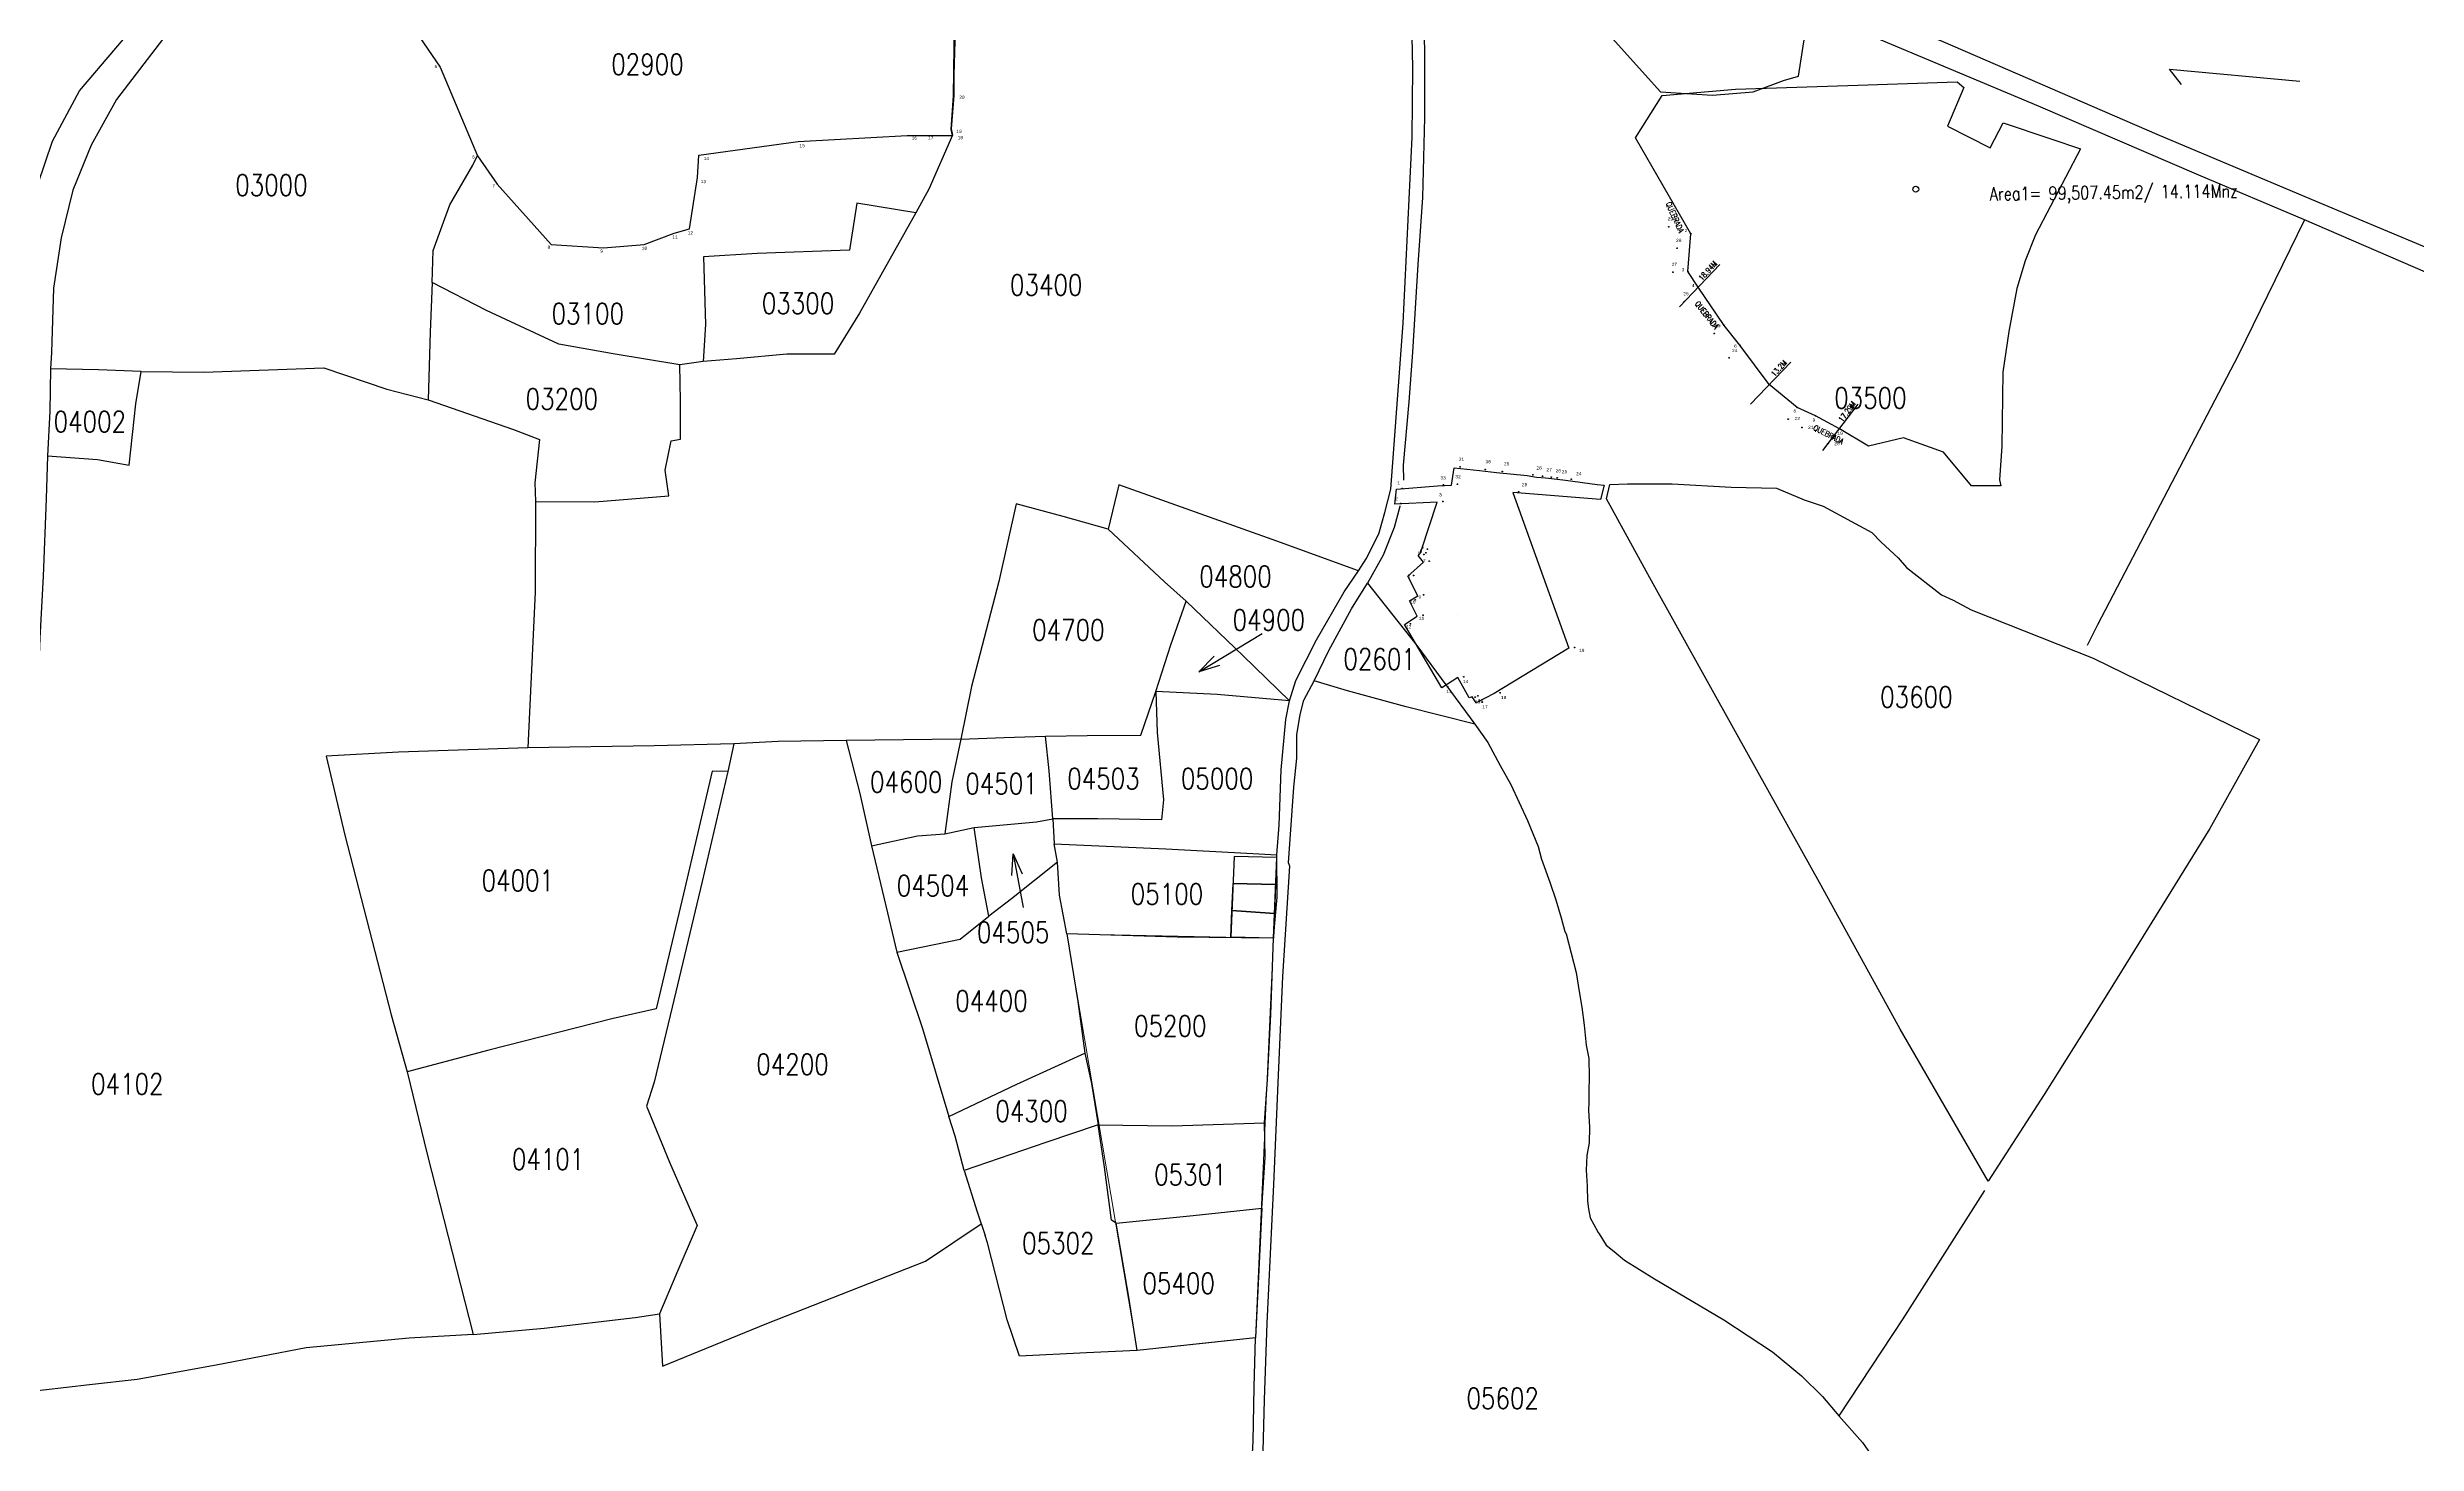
# Model space of a CAD drawing. Header units: metres. Extents: x 615852 to 659911, y 1301217 to 1325118.
# Drawn here: x 629835 to 632077, y 1321162 to 1322483 of the extents above; entities that cross this region are included whole.
import ezdxf
from ezdxf.enums import TextEntityAlignment as Align

# ---------------------------------------------------------------- set-up
doc = ezdxf.new("R2010")
doc.units = ezdxf.units.M
doc.header["$PDMODE"] = 32
doc.header["$PDSIZE"] = 0.5
doc.layers.add('1ER CEDULA', color=7, linetype='Continuous', lineweight=0)
for name, color, linetype in [('2', 1, 'Continuous'), ('41', 1, 'Continuous'), ('CVL_CUADCON_LIN', 8, 'Continuous'), ('CVL_CUADCON_TIT', 1, 'Continuous'), ('CVL_PUNTO', 2, 'Continuous'), ('CVL_PUNTO_NUM', 2, 'Continuous')]:
    doc.layers.add(name, color=color, linetype=linetype)
doc.styles.add('MONOTXT4', font='monotxt4.shx')
doc.styles.add('ROMANS', font='ROMANS', dxfattribs={"height": 0.2})

msp = doc.modelspace()

# ---------------------------------------------------------------- linework, layer by layer
at = {"layer": '1ER CEDULA', "color": 1, "ltscale": 0.5, "flags": 128}
msp.add_lwpolyline([(630994.88547, 1321640.15885), (630977.84047, 1321262.01785), (630866.02447, 1321250.05585), (630799.51447, 1321644.38485)], close=True, dxfattribs=at)
at = {"layer": '2', "color": 1, "linetype": 'Continuous'}
for p, q in [((631970.40247, 1322319.97985), (631907.88847, 1322191.51185)), ((630455.35647, 1322185.94685), (630433.24547, 1322182.94385)), ((631907.88847, 1322191.51185), (631774.73447, 1321936.62585)), ((631774.73447, 1321936.62585), (631765.04724, 1321917.11417)), ((630484.33147, 1321824.22885), (630478.68747, 1321797.80885)), ((630699.03047, 1321828.60285), (630590.53947, 1321827.30785)), ((630786.27447, 1321753.18985), (630787.49547, 1321729.55085)), ((630683.85447, 1321738.91985), (630711.81447, 1321744.95985)), ((630790.50847, 1321712.26185), (630787.49547, 1321729.55085)), ((631667.61843, 1321401.22749), (631590.44147, 1321280.03585)), ((631590.44147, 1321280.03585), (631529.78247, 1321188.16185))]:
    msp.add_line(p, q, dxfattribs=at)
at = {"layer": '2', "color": 1, "linetype": 'Continuous', "lineweight": 30}
for p, q in [((630177.00947, 1321261.68085), (630079.42747, 1321252.48385)), ((630237.48547, 1321265.11085), (630177.00947, 1321261.68085)), ((630079.42747, 1321252.48385), (629994.53347, 1321235.88985)), ((629874.57347, 1321217.33685), (629743.69647, 1321202.36485)), ((629919.55547, 1321222.57885), (629874.57347, 1321217.33685)), ((629994.53347, 1321235.88985), (629919.55547, 1321222.57885))]:
    msp.add_line(p, q, dxfattribs=at)
at = {"layer": '2', "color": 1, "linetype": 'Continuous'}
for points in [[(629810.14547, 1322247.80185), (629809.92547, 1322264.32185), (629812.79347, 1322299.64285), (629825.60947, 1322353.49585), (629839.41347, 1322394.38485), (629865.17447, 1322442.11085), (629933.94047, 1322523.03885), (630101.47347, 1322693.98185), (630167.14847, 1322753.82285), (630198.97447, 1322786.28685), (630231.60847, 1322840.60585), (630258.89947, 1322891.37885), (630281.59347, 1322930.72385), (630287.45147, 1322938.08185), (630334.28147, 1322977.12185), (630407.81647, 1323029.32085), (630450.29947, 1323055.15485)], [(630766.93647, 1322719.25885), (630736.07347, 1322660.86985), (630724.08347, 1322637.76685), (630713.61147, 1322611.10385), (630706.44847, 1322587.22785), (630702.84647, 1322565.88685), (630698.99547, 1322546.32585), (630693.32647, 1322507.96085), (630693.28747, 1322489.40785), (630692.45847, 1322457.13285), (630692.41847, 1322437.81685), (630690.06547, 1322406.05285), (630691.32447, 1322400.20485)], [(630085.36547, 1322644.96485), (630056.33647, 1322613.51185), (629954.99247, 1322505.71285), (629899.96447, 1322433.90385), (629876.24647, 1322390.74885), (629858.62747, 1322348.08885), (629847.60847, 1322303.12685), (629840.39547, 1322255.36185), (629838.49147, 1322194.62385), (629837.69647, 1322179.12285)], [(632161.34147, 1322261.37485), (632082.39547, 1322295.08985), (631983.14047, 1322336.72685), (631831.08547, 1322400.84085), (631628.51847, 1322488.44385), (631442.19147, 1322565.84585), (631390.13147, 1322577.64785), (631362.67847, 1322571.09785), (631295.87147, 1322577.33885), (631237.47847, 1322598.55685), (631215.41147, 1322616.39485)], [(631075.38547, 1321987.92085), (631082.52247, 1321999.34285), (631094.51347, 1322022.95385), (631100.39847, 1322043.01885), (631106.03347, 1322065.11785), (631108.39047, 1322098.91485), (631117.79347, 1322222.41285), (631126.03447, 1322398.26785), (631126.93247, 1322463.83685), (631125.30847, 1322538.05285), (631125.61647, 1322564.22985)], [(631135.01747, 1322564.20985), (631136.72647, 1322530.91185), (631137.88547, 1322477.02985), (631137.76047, 1322416.79585), (631136.07847, 1322341.06285), (631131.37447, 1322277.78885), (631126.37447, 1322194.69185), (631122.97347, 1322147.68085), (631117.51347, 1322087.71285), (631118.04758, 1322073.6308)], [(631970.40247, 1322319.97985), (631870.64047, 1322362.38085), (631718.84147, 1322427.51085), (631560.18547, 1322494.17985), (631456.11347, 1322540.90985), (631429.95947, 1322548.08185), (631417.00747, 1322550.90485)], [(630198.90047, 1322260.70285), (630199.72547, 1322291.19885), (630215.56747, 1322334.11685), (630237.24147, 1322371.93985), (630241.83347, 1322381.07885)], [(630691.28436, 1322400.11373), (630668.85947, 1322349.16785), (630656.36447, 1322326.82985)], [(630656.36447, 1322326.82985), (630600.74147, 1322335.84285), (630593.78947, 1322291.38085), (630506.38247, 1322288.26185), (630455.56147, 1322285.06585), (630457.46147, 1322221.01585), (630455.35647, 1322185.94685)], [(630656.36447, 1322326.82985), (630603.32047, 1322231.88885), (630579.10347, 1322193.05585), (630534.38647, 1322192.89585), (630486.86647, 1322188.42185), (630455.35647, 1322185.94685)], [(633532.29747, 1321645.20485), (633480.51147, 1321666.66285), (633409.18247, 1321698.07485), (633263.47547, 1321760.39585), (633106.85547, 1321828.58685), (632926.11747, 1321905.72285), (632716.95347, 1321997.40585), (632488.49647, 1322096.75485), (632190.23047, 1322225.22485), (631970.40247, 1322319.97985)], [(630198.90047, 1322260.70285), (630196.77047, 1322213.68885), (630194.85847, 1322149.64685)], [(630433.24547, 1322182.94385), (630370.00347, 1322193.24385), (630318.70047, 1322202.24785), (630250.16747, 1322234.16185), (630198.90047, 1322260.70285)], [(629837.69647, 1322179.12285), (629836.85147, 1322138.96885), (629834.73147, 1322096.78385)], [(629923.56747, 1322176.39885), (629882.91947, 1322178.00985), (629837.69647, 1322179.12285)], [(629923.56747, 1322176.39885), (629982.76447, 1322175.76585), (630096.34247, 1322180.09985), (630155.75347, 1322159.89585), (630194.85847, 1322149.64685)], [(630296.54147, 1322053.36285), (630352.69047, 1322053.24385), (630422.82547, 1322058.68685), (630419.31847, 1322083.09185), (630424.96547, 1322110.78285), (630433.86147, 1322112.54285), (630433.93647, 1322148.63185), (630433.24547, 1322182.94385)], [(629834.73147, 1322096.78385), (629881.98047, 1322093.12585), (629911.94947, 1322087.72485), (629918.42247, 1322145.91185), (629923.56747, 1322176.39885)], [(630194.85847, 1322149.64685), (630275.84947, 1322121.77285), (630300.21947, 1322112.06385), (630295.81547, 1322071.15485), (630296.54147, 1322053.36285)], [(629834.73147, 1322096.78385), (629833.63047, 1322055.86785), (629830.68347, 1321982.67885), (629827.51347, 1321924.23085), (629826.44747, 1321900.34285), (629808.78147, 1321835.31685), (629786.30147, 1321776.40185), (629762.56347, 1321723.58885), (629745.18147, 1321673.04985), (629721.38647, 1321592.78785), (629704.19947, 1321513.52885), (629695.44047, 1321455.60185), (629693.58847, 1321420.27785), (629666.51047, 1321349.68185), (629614.78847, 1321279.39085), (629595.19147, 1321262.91285)], [(631075.38547, 1321987.92085), (630997.95147, 1322015.78785), (630848.66947, 1322069.22085), (630838.41947, 1322027.30785)], [(630296.54147, 1322053.36285), (630296.36347, 1321967.71385), (630291.04647, 1321854.11985), (630289.45147, 1321820.32085)], [(630838.41947, 1322027.30785), (630795.76047, 1322039.34385), (630751.57747, 1322051.38185), (630734.90947, 1321977.71385), (630709.29647, 1321878.39485), (630699.03047, 1321828.60285)], [(631114.56865, 1322049.4569), (631114.37162, 1322048.72391), (631109.00747, 1322028.76785), (631098.79047, 1322002.61185), (631083.74547, 1321976.21285)], [(630838.41947, 1322027.30785), (630891.92447, 1321977.38085), (630912.21247, 1321959.29385)], [(631010.08747, 1321864.79585), (631016.22547, 1321884.09885), (631035.61447, 1321922.43385), (631061.87747, 1321967.87185), (631075.38547, 1321987.92085)], [(630883.57947, 1321873.70485), (630897.64447, 1321917.89785), (630912.21247, 1321959.29385)], [(630912.21247, 1321959.29385), (630966.22147, 1321907.33185), (631010.08747, 1321864.79585)], [(631033.50147, 1321883.80785), (631047.28147, 1321912.49785), (631068.70447, 1321951.84585), (631083.74547, 1321976.21285)], [(631083.74547, 1321976.21285), (631130.62547, 1321917.14985), (631185.60447, 1321842.82185)], [(630779.32247, 1321831.48285), (630818.70447, 1321831.90785), (630869.26547, 1321832.30885), (630883.57947, 1321873.70485)], [(630883.57947, 1321873.70485), (630884.76847, 1321834.81785), (630890.98847, 1321771.01285), (630888.91647, 1321752.20985), (630828.70347, 1321753.09985), (630786.27447, 1321753.18985)], [(631010.08747, 1321864.79585), (630941.50147, 1321870.78685), (630883.57947, 1321873.70485)], [(630969.86847, 1320726.02985), (630970.53147, 1320800.74885), (630974.24947, 1320878.25685), (630978.31847, 1321002.52885), (630984.42747, 1321130.35385), (630986.35647, 1321203.29085), (630989.04747, 1321275.71785), (630995.16447, 1321407.10185), (630999.42847, 1321503.16185), (631003.70247, 1321603.79685), (631010.27147, 1321708.23885), (631009.26147, 1321711.54485), (631014.23747, 1321783.20485), (631017.08847, 1321810.39285), (631017.13447, 1321832.50385), (631020.22347, 1321851.81285), (631023.55547, 1321865.52985), (631033.50147, 1321883.80785)], [(630998.09847, 1321719.19285), (631000.44347, 1321747.14485), (631002.33047, 1321799.49585), (631006.74847, 1321847.26685), (631010.08747, 1321864.79585)], [(631185.60447, 1321842.82185), (631120.34247, 1321859.22585), (631064.98647, 1321874.33785), (631033.50147, 1321883.80785)], [(631185.60447, 1321842.82185), (631197.76447, 1321825.51385), (631209.40647, 1321803.63185), (631219.53147, 1321785.56585), (631235.21347, 1321751.47585), (631245.32547, 1321727.05585), (631248.60347, 1321715.10385), (631256.43447, 1321693.23085), (631261.98847, 1321676.44485), (631267.28847, 1321659.40585), (631270.56447, 1321646.43685), (631271.83047, 1321644.14685), (631281.40947, 1321607.78285), (631284.16747, 1321589.73185), (631286.67647, 1321574.73185), (631288.92847, 1321557.95385), (631290.66747, 1321538.88885), (631293.18247, 1321526.42985), (631293.65347, 1321508.63785), (631293.37247, 1321495.42285), (631293.34847, 1321484.23985), (631293.08047, 1321477.37885), (631294.06347, 1321461.36485), (631293.52447, 1321446.37085), (631291.46647, 1321434.43085), (631290.67647, 1321420.70785), (631291.66047, 1321405.45685), (631292.13947, 1321391.22385), (631293.14047, 1321383.85085), (631294.64747, 1321375.46085), (631297.93747, 1321369.09985), (631302.24047, 1321361.46685), (631303.00047, 1321360.19385), (631309.83847, 1321349.75885), (631317.44747, 1321343.64385), (631327.08547, 1321335.48985), (631355.50447, 1321317.63985), (631420.97447, 1321278.86985), (631467.15247, 1321248.78185), (631494.54447, 1321225.85085), (631514.32147, 1321206.49285), (631529.78247, 1321188.16185)], [(630289.45147, 1321820.32085), (630166.98147, 1321816.25985), (630098.62847, 1321812.59185), (630116.25847, 1321737.57985), (630159.85947, 1321567.46085), (630174.99147, 1321513.54885)], [(630484.33147, 1321824.22885), (630408.86847, 1321822.10085), (630289.45147, 1321820.32085)], [(630590.53947, 1321827.30785), (630526.25747, 1321826.17285), (630484.33147, 1321824.22885)], [(630590.53947, 1321827.30785), (630603.39347, 1321777.21285), (630614.46947, 1321727.62985)], [(630699.03047, 1321828.60285), (630690.56247, 1321788.21085), (630683.85447, 1321738.91985)], [(630699.03047, 1321828.60285), (630740.19247, 1321830.04085), (630779.32247, 1321831.48285)], [(630786.27447, 1321753.18985), (630782.55747, 1321798.68985), (630779.32247, 1321831.48285)], [(630478.68747, 1321797.80885), (630463.69847, 1321798.34885), (630436.52547, 1321682.00585), (630410.63847, 1321573.28385), (630368.69747, 1321563.96885), (630252.52647, 1321534.22485), (630174.99147, 1321513.54885)], [(630478.68747, 1321797.80885), (630454.33547, 1321693.91285), (630425.88647, 1321574.77585), (630408.71647, 1321503.90385), (630401.55547, 1321481.29985), (630423.29547, 1321428.13685), (630449.59447, 1321368.10085), (630429.42547, 1321321.12585), (630413.85047, 1321284.56085)], [(630711.81447, 1321744.95985), (630770.76947, 1321750.17285), (630786.27447, 1321753.18985)], [(630614.46947, 1321727.62985), (630657.93447, 1321736.94185), (630683.85447, 1321738.91985)], [(630725.61447, 1321661.06085), (630718.57547, 1321697.41985), (630711.81447, 1321744.95985)], [(630614.46947, 1321727.62985), (630628.07147, 1321670.92585), (630638.65147, 1321626.93485)], [(630790.50847, 1321712.26185), (630746.98947, 1321677.28185), (630725.61447, 1321661.06085)], [(630787.49547, 1321729.55085), (630892.92447, 1321724.75285), (630969.64547, 1321720.52385), (630998.09847, 1321719.19285)], [(630799.51447, 1321644.38485), (630792.47547, 1321680.74285), (630790.50847, 1321712.26185)], [(630994.88547, 1321640.15885), (630998.26947, 1321679.03685), (630998.09847, 1321719.19285)], [(630638.65147, 1321626.93485), (630698.38347, 1321639.26185), (630725.61447, 1321661.06085)], [(630799.51447, 1321644.38485), (630809.79847, 1321580.31685), (630816.55647, 1321531.25085)], [(630994.88547, 1321640.15885), (630903.93047, 1321641.11385), (630799.51447, 1321644.38485)], [(630638.65147, 1321626.93485), (630662.63847, 1321554.70485), (630687.61847, 1321471.29085)], [(630986.39247, 1321465.32085), (630989.27247, 1321506.48685), (630992.44947, 1321567.98485), (630994.88547, 1321640.15885)], [(630687.61847, 1321471.29085), (630751.96147, 1321501.90685), (630816.55647, 1321531.25085)], [(630816.55647, 1321531.25085), (630822.59447, 1321502.77385), (630829.11947, 1321463.62085)], [(630174.99147, 1321513.54885), (630194.13947, 1321435.73785), (630237.48547, 1321265.11085)], [(630702.24847, 1321420.42985), (630693.67747, 1321452.72485), (630687.61847, 1321471.29085)], [(630829.11947, 1321463.62085), (630779.54047, 1321446.69785), (630702.24847, 1321420.42985)], [(630829.11947, 1321463.62085), (630898.98647, 1321462.70985), (630986.39247, 1321465.32085)], [(630845.94847, 1321370.31185), (630841.63547, 1321373.11585), (630835.13347, 1321423.45185), (630829.11947, 1321463.62085)], [(630983.93847, 1321384.75985), (630987.08747, 1321433.04185), (630986.39247, 1321465.32085)], [(630702.24847, 1321420.42985), (630714.61647, 1321381.26385), (630722.19147, 1321358.62885)], [(630845.94847, 1321370.31185), (630918.88247, 1321377.78185), (630983.93847, 1321384.75985)], [(630983.93847, 1321384.75985), (630981.81147, 1321339.27185), (630977.84047, 1321262.01785)], [(630413.85047, 1321284.56085), (630416.79647, 1321234.99485), (630515.46047, 1321275.45085), (630665.73847, 1321334.60385), (630718.40347, 1321369.94685)], [(630866.02447, 1321250.05585), (630818.00047, 1321247.61585), (630754.47647, 1321244.44585), (630742.86047, 1321279.03485), (630731.77147, 1321322.26485), (630724.21047, 1321351.76185), (630722.19147, 1321358.62885)], [(630866.02447, 1321250.05585), (630858.24947, 1321298.61485), (630845.94847, 1321370.31185)], [(630237.48547, 1321265.11085), (630304.82647, 1321271.06785), (630390.97747, 1321281.30585), (630413.85047, 1321284.56085)], [(630977.84047, 1321262.01785), (630933.36847, 1321257.28285), (630866.02447, 1321250.05585)], [(630955.29247, 1320803.32285), (630962.00147, 1320853.12185), (630963.95047, 1320935.20885), (630968.45247, 1321023.38985), (630972.17247, 1321101.91485), (630975.60447, 1321163.91985), (630976.72747, 1321215.25685), (630977.84047, 1321262.01785)], [(631529.78247, 1321188.16185), (631552.34147, 1321162.69885), (631582.99347, 1321118.91985), (631625.29747, 1321058.34185), (631652.64047, 1321012.02885), (631677.19547, 1320968.77085)]]:
    msp.add_lwpolyline(points, dxfattribs=at)
at = {"layer": '41', "color": 7, "linetype": 'Continuous'}
for p, q in [((630924.15447, 1321892.31385), (630984.24447, 1321928.68385)), ((630748.62747, 1321719.95085), (630758.11547, 1321669.34785))]:
    msp.add_line(p, q, dxfattribs=at)
for points in [[(630943.85347, 1321898.39185), (630924.15447, 1321892.31385), (630938.67547, 1321906.94785)], [(630747.39847, 1321699.37185), (630748.62747, 1321719.95085), (630757.22747, 1321701.21485)]]:
    msp.add_lwpolyline(points, dxfattribs=at)
at = {"layer": 'CVL_CUADCON_LIN', "color": 1, "ltscale": 0.5}
for p, q in [((631379.06775, 1322237.83481), (631417.20562, 1322277.78615)), ((631446.35851, 1322145.472), (631484.49637, 1322185.42334)), ((631514.81411, 1322101.7469), (631548.20187, 1322145.74536))]:
    msp.add_line(p, q, dxfattribs=at)
at = {"layer": 'CVL_CUADCON_LIN', "color": 1, "ltscale": 0.5, "flags": 128}
for points in [[(630997.98476, 1321716.39588), (630957.69901, 1321717.46736), (630954.59489, 1321641.03037)], [(630994.88547, 1321640.15885), (630997.98476, 1321716.39588)], [(630996.94895, 1321690.91693), (630956.6643, 1321691.98836)], [(630995.84003, 1321663.63946), (630955.6296, 1321666.50936)], [(630994.88547, 1321640.15885), (630954.59489, 1321641.03037)]]:
    msp.add_lwpolyline(points, dxfattribs=at)
for points in [[(630996.94895, 1321690.91693), (630995.84003, 1321663.63946), (630955.6296, 1321666.50936), (630956.6643, 1321691.98836)], [(630995.84003, 1321663.63946), (630994.88547, 1321640.15885), (630954.59489, 1321641.03037), (630955.6296, 1321666.50936)]]:
    msp.add_lwpolyline(points, close=True, dxfattribs=at)
at = {"layer": 'CVL_CUADCON_LIN', "color": 1, "lineweight": -3, "ltscale": 0.5}
msp.add_circle((631602.69054, 1322349.01313), 2.77572, dxfattribs=at)
at = {"layer": 'CVL_CUADCON_TIT', "color": 1, "lineweight": 30, "ltscale": 0.5, "flags": 128}
for points in [[(630171.49653, 1322515.72387), (630206.51813, 1322464.68427), (630241.59355, 1322380.62082), (630260.33953, 1322353.89587), (630311.54353, 1322296.85687), (630360.82653, 1322293.70287), (630399.45153, 1322296.67087), (630427.92953, 1322307.53887), (630442.16653, 1322311.57587), (630449.88853, 1322360.10187), (630451.20353, 1322381.19387), (630544.98253, 1322394.21087), (630648.15883, 1322399.93157), (630663.45023, 1322399.98017), (630691.08453, 1322399.74687), (630689.82553, 1322405.59495), (630692.17856, 1322437.36164), (630693.08652, 1322507.50262)], [(631854.06155, 1322448.14765), (631842.76893, 1322462.71163), (631966.05536, 1322451.1866)], [(631149.73444, 1322052.81888), (631109.60358, 1322050.83053), (631111.21804, 1322065.0391), (631150.242, 1322068.37469), (631163.4892, 1322069.07002), (631166.00904, 1322085.44293), (631189.73016, 1322082.90806), (631205.90312, 1322081.07769), (631234.85461, 1322077.96098), (631243.94044, 1322076.6392), (631252.19528, 1322075.74746), (631257.91226, 1322075.23186), (631271.12752, 1322073.69678), (631301.10417, 1322069.59068), (631307.76006, 1322068.93329), (631304.51698, 1322055.3141), (631221.282, 1322061.95605), (631274.3026, 1321914.53609), (631203.72897, 1321871.66452), (631186.85062, 1321862.82129), (631182.86987, 1321868.72524), (631180.23505, 1321867.59911), (631169.45848, 1321886.80065), (631154.2848, 1321877.19216), (631118.91221, 1321937.00322), (631130.89851, 1321945.10267), (631123.54965, 1321959.59247), (631131.38946, 1321964.35106), (631122.02055, 1321982.65953), (631136.75266, 1321996.17111), (631131.77273, 1322002.44528), (631133.58974, 1322004.15653), (631135.07368, 1322007.6524), (631149.73444, 1322052.81888)], [(631169.26036, 1321946.5111), (631169.26036, 1321946.5111)]]:
    msp.add_lwpolyline(points, dxfattribs=at)
at = {"layer": 'CVL_CUADCON_TIT', "color": 1, "ltscale": 0.5, "flags": 128}
for points in [[(631309.81323, 1322498.35823), (631361.01723, 1322441.31923), (631410.30023, 1322438.16523), (631448.92523, 1322441.13323), (631477.40323, 1322452.00123), (631491.64023, 1322456.03823), (631499.36223, 1322504.56423)], [(631149.73444, 1322052.81888), (631109.60358, 1322050.83053), (631111.21804, 1322065.0391), (631150.242, 1322068.37469), (631163.4892, 1322069.07002), (631166.00904, 1322085.44293), (631189.73016, 1322082.90806), (631205.90312, 1322081.07769), (631234.85461, 1322077.96098), (631243.94044, 1322076.6392), (631252.19528, 1322075.74746), (631257.91226, 1322075.23186), (631271.12752, 1322073.69678), (631301.10417, 1322069.59068), (631307.76006, 1322068.93329), (631304.51698, 1322055.3141), (631221.282, 1322061.95605), (631274.3026, 1321914.53609), (631203.72897, 1321871.66452), (631186.85062, 1321862.82129), (631182.86987, 1321868.72524), (631180.23505, 1321867.59911), (631169.45848, 1321886.80065), (631154.2848, 1321877.19216), (631118.91221, 1321937.00322), (631130.89851, 1321945.10267), (631123.54965, 1321959.59247), (631131.38946, 1321964.35106), (631122.02055, 1321982.65953), (631136.75266, 1321996.17111), (631131.77273, 1322002.44528), (631133.58974, 1322004.15653), (631135.07368, 1322007.6524), (631149.73444, 1322052.81888)]]:
    msp.add_lwpolyline(points, dxfattribs=at)
for points in [[(631337.58953, 1322397.57704), (631362.72873, 1322437.65504), (631432.10273, 1322443.60804), (631538.31173, 1322447.19504), (631641.97873, 1322450.53404), (631648.06793, 1322445.34534), (631632.61183, 1322408.66914), (631673.09073, 1322388.11144), (631685.47973, 1322411.76314), (631730.43343, 1322396.63374), (631758.71973, 1322387.25704), (631715.86673, 1322305.76504), (631706.21653, 1322281.19424), (631698.23173, 1322255.22604), (631690.77873, 1322214.32404), (631685.10973, 1322175.95904), (631684.20173, 1322105.81504), (631681.84873, 1322074.05104), (631683.10773, 1322068.20304), (631655.47343, 1322068.43634), (631628.79893, 1322100.14854), (631591.12203, 1322113.63234), (631557.97873, 1322105.72404), (631530.38663, 1322122.26844), (631507.94073, 1322134.42414), (631490.47773, 1322142.46974), (631464.03853, 1322164.13404), (631436.30063, 1322201.37594), (631421.33793, 1322220.04444), (631396.74783, 1322256.49684), (631387.15993, 1322271.03314), (631389.85073, 1322306.96964)], [(631337.58953, 1322397.57704), (631362.72873, 1322437.65504), (631432.10273, 1322443.60804), (631538.31173, 1322447.19504), (631641.97873, 1322450.53404), (631648.06793, 1322445.34534), (631632.61183, 1322408.66914), (631673.09073, 1322388.11144), (631685.47973, 1322411.76314), (631730.43343, 1322396.63374), (631758.71973, 1322387.25704), (631715.86673, 1322305.76504), (631706.21653, 1322281.19424), (631698.23173, 1322255.22604), (631690.77873, 1322214.32404), (631685.10973, 1322175.95904), (631684.20173, 1322105.81504), (631681.84873, 1322074.05104), (631683.10773, 1322068.20304), (631655.47343, 1322068.43634), (631628.79893, 1322100.14854), (631591.12203, 1322113.63234), (631557.97873, 1322105.72404), (631530.38663, 1322122.26844), (631507.94073, 1322134.42414), (631490.47773, 1322142.46974), (631464.03853, 1322164.13404), (631436.30063, 1322201.37594), (631421.33793, 1322220.04444), (631396.74783, 1322256.49684), (631387.15993, 1322271.03314), (631389.85073, 1322306.96964)], [(631310.06201, 1322056.10062), (631313.30509, 1322069.71981), (631330.06201, 1322070.10062), (631372.06201, 1322070.10062), (631428.06201, 1322067.10062), (631471.06201, 1322066.10062), (631497.06201, 1322055.10062), (631515.06201, 1322049.10062), (631561.06201, 1322024.10062), (631570.06201, 1322015.10062), (631586.06201, 1322000.10062), (631594.06201, 1321991.10062), (631627.06201, 1321965.10062), (631638.06201, 1321960.10062), (631655.06201, 1321951.10062), (631770.48321, 1321905.30892), (631928.06201, 1321828.10062), (631881.06201, 1321744.10062), (631785.06201, 1321589.10062), (631724.06201, 1321492.10062), (631671.06201, 1321410.10062), (631588.06201, 1321554.10062), (631513.06201, 1321690.10062), (631432.06201, 1321835.60062), (631351.06201, 1321981.10062)]]:
    msp.add_lwpolyline(points, close=True, dxfattribs=at)
at = {"layer": 'CVL_PUNTO', "color": 2, "ltscale": 0.5}
for p in [(631368.97873, 1322313.53404), (631376.88873, 1322293.23484), (631389.85073, 1322306.96964), (631372.97873, 1322270.53404), (631387.15993, 1322271.03314), (631396.74783, 1322256.49684), (631383.78583, 1322242.76204), (631411.97873, 1322212.53404), (631421.33793, 1322220.04444), (631436.30063, 1322201.37594), (631425.97873, 1322189.53404), (631490.47773, 1322142.46974), (631507.94073, 1322134.42414), (631481.97873, 1322131.53404), (631494.97873, 1322123.53404), (631530.38663, 1322122.26844), (631519.78583, 1322108.53364)]:
    msp.add_point(p, dxfattribs=at)
at = {"layer": 'CVL_PUNTO', "color": 2, "lineweight": 30, "ltscale": 0.5}
for p in [(631155.78703, 1322069.16121), (631169.03423, 1322069.85654), (631171.55407, 1322086.22946), (631195.27519, 1322083.69458), (631211.44815, 1322081.86421), (631240.39964, 1322078.7475), (631249.48547, 1322077.42573), (631257.74031, 1322076.53398), (631263.45729, 1322076.01838), (631276.67255, 1322074.4833), (631115.14861, 1322051.61705), (631116.76307, 1322065.82562), (631155.27947, 1322053.6054), (631226.82703, 1322062.74257), (631137.31776, 1322003.2318), (631139.13477, 1322004.94305), (631140.61871, 1322008.43893), (631127.56558, 1321983.44606), (631142.29769, 1321996.95763), (631129.09468, 1321960.37899), (631136.93449, 1321965.13758), (631124.45724, 1321937.78974), (631136.44354, 1321945.88919), (631279.84763, 1321915.32261), (631175.00351, 1321887.58717), (631159.82983, 1321877.97868), (631185.78008, 1321868.38564), (631188.4149, 1321869.51177), (631209.274, 1321872.45104), (631192.39565, 1321863.60781)]:
    msp.add_point(p, dxfattribs=at)

# ---------------------------------------------------------------- texts
at = {"layer": '41', "color": 7, "linetype": 'Continuous', "style": 'ROMANS', "width": 0.8}
for s, p in [('02900', (630402.50647, 1322467.3249)), ('03000', (630046.68647, 1322352.91785)), ('03400', (630779.88147, 1322258.39685)), ('03300', (630545.03347, 1322241.09185)), ('03100', (630346.0514, 1322231.2645)), ('03200', (630321.53247, 1322150.42385)), ('03500', (631559.79277, 1322151.47116)), ('04002', (629874.91147, 1322129.01985)), ('04800', (630958.94347, 1321982.44785)), ('04700', (630800.81147, 1321931.84585)), ('04900', (630990.56947, 1321941.33285)), ('02601', (631095.34347, 1321904.23385)), ('03600', (631603.26506, 1321868.35316)), ('04600', (630647.42347, 1321787.94685)), ('04503', (630834.01947, 1321791.10985)), ('05000', (630941.54847, 1321791.10785)), ('04501', (630737.55847, 1321786.36585)), ('04001', (630279.80247, 1321694.76685)), ('04504', (630672.72547, 1321689.90485)), ('05100', (630894.10947, 1321681.99685)), ('04505', (630748.62747, 1321645.62785)), ('04400', (630728.07047, 1321580.79485)), ('05200', (630897.27247, 1321557.07285)), ('04200', (630539.79947, 1321520.79885)), ('04102', (629910.31447, 1321502.14485)), ('04300', (630766.02247, 1321476.42785)), ('04101', (630308.47847, 1321430.94685)), ('05301', (630916.24847, 1321416.33585)), ('05302', (630791.32347, 1321351.50385)), ('05400', (630905.17947, 1321313.54985)), ('05602', (631211.83447, 1321204.59185))]:
    msp.add_text(s, height=20, dxfattribs=at).set_placement(p, align=Align.MIDDLE)
for s, height, rotation, p in [('QUEBRADA', 5.292239, 293.87077378, (631374.53969, 1322322.35682)), ('Area1= 99,507.45m2/ 14.114Mnz', 12.4929841, 0.70478096, (631789.99571, 1322345.21973)), ('18.94M', 5.292239, 47.71973219, (631405.92169, 1322271.88291)), ('QUEBRADA', 5.292239, 308.15434165, (631404.81602, 1322229.76555)), ('13.2M', 5.292239, 47.71973219, (631473.21245, 1322179.52009)), ('17.29M', 5.292239, 54.1967321, (631537.65588, 1322138.60691)), ('QUEBRADA', 5.292239, 332.81936528, (631520.04016, 1322116.61863))]:
    msp.add_text(s, height=height, rotation=rotation, dxfattribs=at).set_placement(p, align=Align.MIDDLE)
at = {"layer": 'CVL_PUNTO_NUM', "color": 2, "ltscale": 0.5, "style": 'MONOTXT4'}
for s, p in [('5', (630200.94163, 1322463.66941)), ('20', (630697.54728, 1322434.70592)), ('19', (630694.75132, 1322402.30563)), ('6', (630236.66614, 1322378.02943)), ('15', (630546.31027, 1322388.76832)), ('16', (630652.43876, 1322395.95357)), ('17', (630667.96971, 1322396.2328)), ('18', (630695.94679, 1322396.37946)), ('13', (630452.8537, 1322354.78273)), ('14', (630455.5668, 1322376.61765)), ('7', (630255.74967, 1322350.79391)), ('29', (631367.81967, 1322319.42102)), ('8', (630307.93732, 1322292.70974)), ('9', (630357.87812, 1322289.07811)), ('10', (630397.10256, 1322291.71615)), ('11', (630426.04008, 1322302.38744)), ('12', (630440.55292, 1322306.32735)), ('28', (631375.88016, 1322299.14946)), ('2', (631384.03653, 1322308.45121)), ('27', (631371.62051, 1322276.37829)), ('3', (631381.17117, 1322271.4001)), ('26', (631382.67741, 1322248.65876)), ('4', (631390.74864, 1322256.39858)), ('25', (631412.83582, 1322218.4725)), ('5', (631415.52272, 1322218.56684)), ('6', (631430.75793, 1322199.07845)), ('24', (631428.79439, 1322194.83235)), ('8', (631486.92625, 1322137.63373)), ('22', (631487.89756, 1322130.55042)), ('21', (631500.82718, 1322122.194)), ('9', (631505.0596, 1322129.16114)), ('10', (631528.47928, 1322116.57968)), ('20', (631525.51943, 1322106.76563))]:
    msp.add_text(s, height=3, dxfattribs=at).set_placement(p)
at = {"layer": 'CVL_PUNTO_NUM', "color": 2, "lineweight": 30, "ltscale": 0.5, "style": 'MONOTXT4'}
for s, p in [('31', (631170.08276, 1322092.04626)), ('30', (631195.51709, 1322089.6897)), ('29', (631212.91281, 1322087.6827)), ('1', (631112.09466, 1322069.5947)), ('33', (631152.83167, 1322074.38288)), ('32', (631167.02369, 1322075.50966)), ('20', (631229.91941, 1322067.88428)), ('28', (631243.68701, 1322083.76678)), ('27', (631253.21168, 1322082.12842)), ('26', (631261.79698, 1322080.95477)), ('25', (631267.71007, 1322080.25085)), ('24', (631281.3086, 1322078.2921)), ('2', (631110.01677, 1322054.72579)), ('3', (631151.65635, 1322058.38797)), ('6', (631131.32089, 1322003.03804)), ('5', (631133.13478, 1322004.93639)), ('4', (631134.63204, 1322008.83862)), ('7', (631136.37446, 1321996.00089)), ('8', (631121.87465, 1321981.54517)), ('10', (631124.19832, 1321956.91119)), ('9', (631132.07136, 1321961.62333)), ('12', (631120.20107, 1321933.56067)), ('11', (631132.33053, 1321941.52076)), ('19', (631284.04384, 1321911.03404)), ('13', (631158.35247, 1321872.16341)), ('14', (631174.13898, 1321881.64978)), ('15', (631185.50282, 1321862.39205)), ('16', (631188.25177, 1321863.51398)), ('18', (631210.04495, 1321866.50077)), ('17', (631192.40819, 1321857.60782))]:
    msp.add_text(s, height=3, dxfattribs=at).set_placement(p)

doc.saveas('drawing.dxf')
